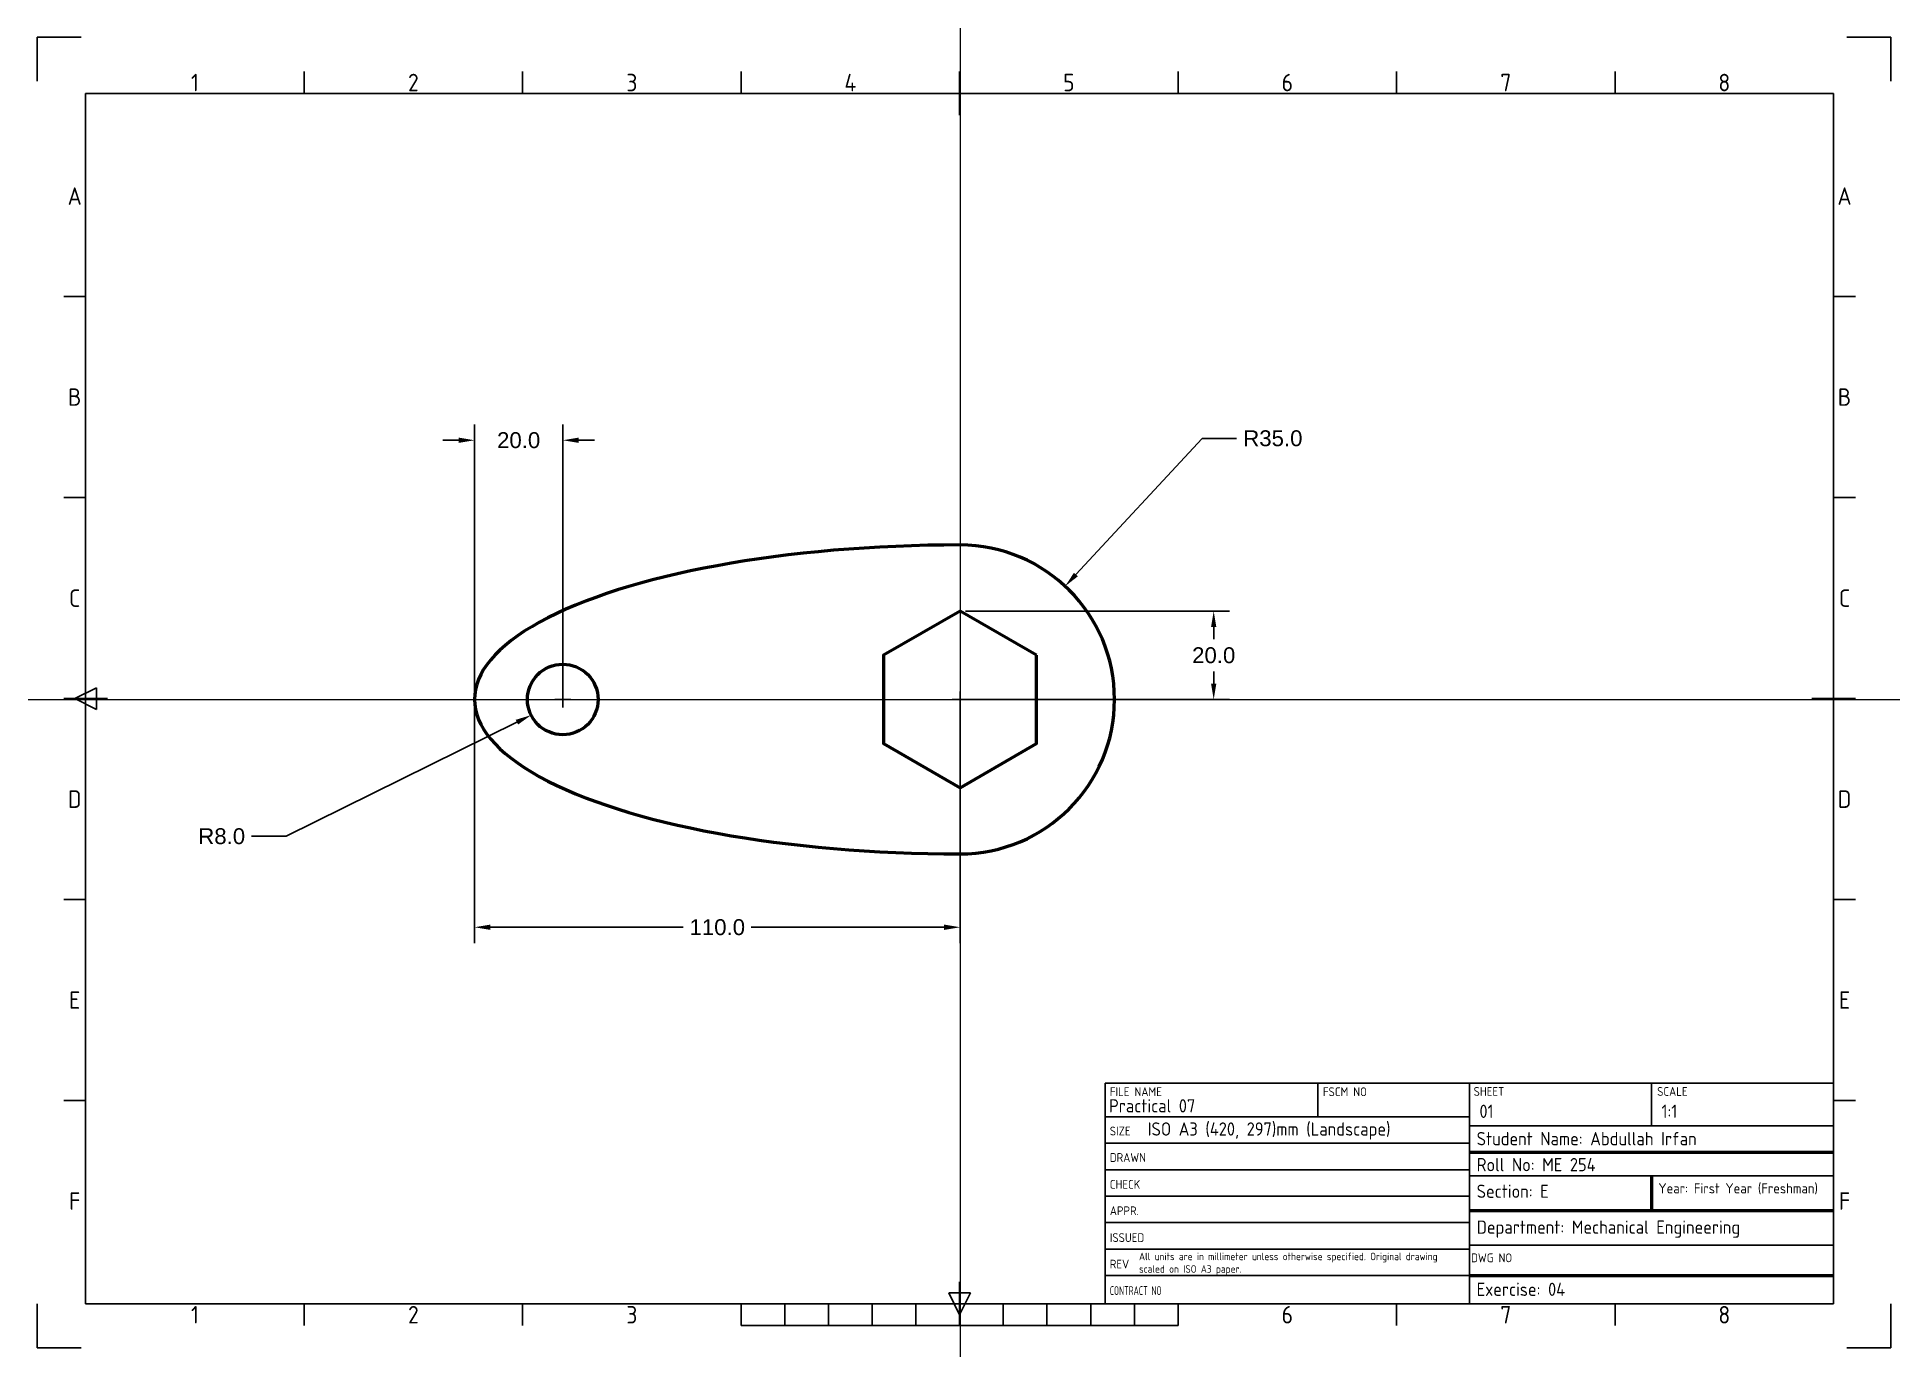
# Paper-space layout 'ISO A3 Title Block' of a CAD drawing. Header units: millimetres. Extents: x 6 to 426, y 11 to 308.
import ezdxf
from ezdxf.enums import TextEntityAlignment as Align

# ---------------------------------------------------------------- set-up
doc = ezdxf.new("R2010")
doc.units = ezdxf.units.MM
doc.header["$PDMODE"] = 2
doc.header["$PDSIZE"] = -3
doc.layers.add('CL', color=1, linetype='Continuous', lineweight=15)
doc.layers.add('VL', color=7, linetype='Continuous', lineweight=50)
doc.layers.add('Title Block', color=7, linetype='Continuous')
doc.styles.add('ACISOTS', font='isocp.shx', dxfattribs={"height": 1})
doc.styles.add('ISO Proportional', font='isocp.shx')
doc.styles.get("Standard").update_dxf_attribs({"font": 'arial.ttf'})
doc.dimstyles.get("Standard").update_dxf_attribs({"dimscale": 20, "dimtxt": 0.18, "dimasz": 0.18, "dimexe": 0.18, "dimexo": 0.0625, "dimgap": 0.09, "dimtad": 0, "dimtih": 1, "dimtoh": 1, "dimdec": 1, "dimzin": 0, "dimdsep": 46, "dimtxsty": 'Standard', "dimcen": 0.09, "dimadec": 0, "dimazin": 0, "dimtfac": 1, "dimtdec": 1, "dimtofl": 0, "dimtmove": 0, "dimatfit": 3, "dimfxl": 1, "dimtolj": 1, "dimtzin": 0, "dimarcsym": 0})

# ---------------------------------------------------------------- blocks, each defined once
blk = doc.blocks.new('Title Block')
at = {"layer": 'Title Block'}
for p, q in [((0, 297), (0, 287)), ((10, 297), (0, 297)), ((420, 297), (410, 297)), ((420, 287), (420, 297)), ((60.5, 284.23), (60.5, 289.18)), ((110, 284.23), (110, 289.18)), ((159.5, 284.23), (159.5, 289.18)), ((209, 279.28), (209, 289.18)), ((258.5, 284.23), (258.5, 289.18)), ((308, 284.23), (308, 289.18)), ((357.5, 284.23), (357.5, 289.18)), ((407, 284.23), (11, 284.23)), ((11, 284.23), (11, 10)), ((407, 10), (407, 284.23)), ((11, 238.19), (6.05, 238.19)), ((411.95, 238.19), (407, 238.19)), ((11, 192.66), (6.05, 192.66)), ((411.95, 192.66), (407, 192.66)), ((6.05, 147.12), (15.95, 147.12)), ((8.52, 147.12), (13.47, 149.59)), ((13.47, 144.64), (8.52, 147.12)), ((13.47, 149.59), (13.47, 144.64)), ((402.05, 147.12), (411.95, 147.12)), ((11, 101.58), (6.05, 101.58)), ((411.95, 101.58), (407, 101.58)), ((407, 60), (242, 60)), ((242, 10), (242, 60)), ((290.14, 60), (290.14, 52.38)), ((324.5, 10), (324.5, 60)), ((365.75, 50.35), (365.75, 60)), ((407, 10), (407, 60)), ((11, 56.03), (6.05, 56.03)), ((411.95, 56.03), (407, 56.03)), ((242, 52.38), (324.5, 52.38)), ((242, 46.38), (324.5, 46.38)), ((407, 50.35), (324.5, 50.35)), ((242, 40.38), (324.5, 40.38)), ((324.5, 39.01), (407, 39.01)), ((242, 34.38), (324.5, 34.38)), ((242, 28.38), (324.5, 28.38)), ((242, 22.38), (324.5, 22.38)), ((324.5, 23.29), (407, 23.29)), ((209, 10), (209, 14.95)), ((242, 16.38), (324.5, 16.38)), ((0, 0), (0, 10)), ((11, 10), (407, 10)), ((60.5, 5.05), (60.5, 10)), ((110, 5.05), (110, 10)), ((159.5, 5.05), (159.5, 10)), ((169.4, 5.05), (169.4, 10)), ((179.3, 5.05), (179.3, 10)), ((189.2, 5.05), (189.2, 10)), ((199.1, 5.05), (199.1, 10)), ((206.53, 12.47), (211.47, 12.47)), ((209, 7.52), (206.53, 12.47)), ((211.47, 12.47), (209, 7.52)), ((209, 10), (209, 5.05)), ((218.9, 5.05), (218.9, 10)), ((228.8, 5.05), (228.8, 10)), ((238.7, 5.05), (238.7, 10)), ((407, 10), (242, 10)), ((248.6, 5.05), (248.6, 10)), ((258.5, 5.05), (258.5, 10)), ((308, 5.05), (308, 10)), ((357.5, 5.05), (357.5, 10)), ((420, 0), (420, 10)), ((159.5, 5.05), (258.5, 5.05)), ((0, 0), (10, 0)), ((420, 0), (410, 0))]:
    blk.add_line(p, q, dxfattribs=at)
at = {"layer": 'Title Block', "style": 'ISO Proportional'}
for s, p in [('1', (35.75, 286.7)), ('2', (85.25, 286.7)), ('3', (134.75, 286.7)), ('4', (184.25, 286.7)), ('5', (233.75, 286.7)), ('6', (283.25, 286.7)), ('7', (332.75, 286.7)), ('8', (382.25, 286.7)), ('A', (8.52, 260.96)), ('A', (409.48, 260.96)), ('B', (8.52, 215.43)), ('B', (409.48, 215.43)), ('C', (8.52, 169.88)), ('C', (409.48, 169.88)), ('D', (8.52, 124.34)), ('D', (409.48, 124.34)), ('E', (8.52, 78.8)), ('E', (409.48, 78.8)), ('F', (8.52, 33.27)), ('F', (409.48, 33.27)), ('1', (35.75, 7.52)), ('2', (85.25, 7.52)), ('3', (134.75, 7.52)), ('6', (283.25, 7.52)), ('7', (332.75, 7.52)), ('8', (382.25, 7.52))]:
    blk.add_text(s, height=3.96, dxfattribs=at).set_placement(p, align=Align.MIDDLE)
at = {"layer": 'Title Block', "lineweight": 25, "style": 'ACISOTS'}
for s, p in [('FILE NAME', (243.03, 57.04)), ('FSCM NO', (291.3, 57.04)), ('SHEET', (325.45, 57.11)), ('SCALE', (367.03, 57.11)), ('SIZE', (243.03, 48.14)), ('DRAWN', (243.03, 42.14)), ('CHECK', (243.03, 36.05)), ('APPR.', (243.03, 30.08)), ('ISSUED', (243.03, 23.99)), ('REV', (243.03, 17.99))]:
    blk.add_text(s, height=2, dxfattribs=at).set_placement(p)
at = {"layer": 'Title Block', "lineweight": 25, "style": 'ACISOTS', "width": 0.683519}
blk.add_text('CONTRACT NO', height=2, dxfattribs=at).set_placement((243.03, 11.99))
at = {"layer": 'Title Block', "insert": (324.88, 21.41), "char_height": 2, "width": 8.8, "attachment_point": 1, "style": 'ACISOTS'}
blk.add_mtext('DWG NO', dxfattribs=at)
at = {"layer": 'Title Block', "lineweight": 35, "style": 'ACISOTS'}
for tag, p, height in [('FILE_NAME', (254.41, 53.9), 3), ('FSCM_NO', (293.68, 53.04), 3), ('SHEET', (326.77, 52.11), 3), ('SCALE', (368.02, 52.11), 3), ('SIZE', (254.7, 48.23), 3), ('DESIGN_ACTIVITY', (328.79, 43.14), 3.5), ('CHECK_DATE', (254.41, 41.9), 3), ('CHECK_DATE', (254.7, 36.14), 3), ('CHECKED_BY', (277.96, 36.14), 3), ('SHEETNAME', (326.77, 30.48), 6), ('APPROVAL_DATE', (254.7, 30.17), 3), ('APPROVED_BY', (277.96, 30.17), 3), ('ISSUE_DATE', (254.7, 24.08), 3), ('ISSUED_BY', (277.96, 24.08), 3), ('DRAWING_SUBTITLE', (328.79, 25.44), 3), ('REVISION', (254.7, 18.08), 3), ('SHEETNUMBER-NAME', (326.77, 11.76), 6), ('CONTRACT_NO', (254.7, 12.08), 3.5)]:
    blk.add_attdef(tag, p, '', height=height, dxfattribs=at)
blk = doc.blocks.new('*D14')
at = {"layer": 'Defpoints', "color": 0, "transparency": 16777216}
for p in [(238.73, 183.48), (214.93, 157.82)]:
    blk.add_point(p, dxfattribs=at)
at = {"layer": 'VL', "color": 0, "lineweight": -2, "transparency": 16777216}
for p, q in [((269.81, 216.98), (241.18, 186.12)), ((277.6, 216.98), (269.81, 216.98)), ((214.93, 156.02), (214.93, 159.62)), ((213.13, 157.82), (216.73, 157.82))]:
    blk.add_line(p, q, dxfattribs=at)
at = {"layer": 'VL', "color": 0, "transparency": 16777216}
blk.add_solid([(240.74, 186.53), (241.62, 185.71), (238.73, 183.48)], dxfattribs=at)
at = {"layer": 'VL', "color": 0, "transparency": 16777216, "insert": (285.8, 216.98), "char_height": 3.6, "attachment_point": 5}
blk.add_mtext('\\A1;R35.0', dxfattribs=at)
blk = doc.blocks.new('*D15')
at = {"layer": 'Defpoints', "color": 0, "transparency": 16777216}
for p in [(124.93, 216.55), (104.93, 157.82), (124.93, 157.82)]:
    blk.add_point(p, dxfattribs=at)
at = {"layer": 'VL', "color": 0, "lineweight": -2, "transparency": 16777216}
for p, q in [((104.93, 159.07), (104.93, 220.15)), ((124.93, 159.07), (124.93, 220.15)), ((101.33, 216.55), (97.73, 216.55)), ((128.53, 216.55), (132.13, 216.55))]:
    blk.add_line(p, q, dxfattribs=at)
at = {"layer": 'VL', "color": 0, "transparency": 16777216}
for points in [[(101.33, 217.15), (101.33, 215.95), (104.93, 216.55)], [(128.53, 217.15), (128.53, 215.95), (124.93, 216.55)]]:
    blk.add_solid(points, dxfattribs=at)
at = {"layer": 'VL', "color": 0, "transparency": 16777216, "insert": (114.93, 216.55), "char_height": 3.6, "attachment_point": 5}
blk.add_mtext('\\A1;20.0', dxfattribs=at)
blk = doc.blocks.new('*D16')
at = {"layer": 'Defpoints', "color": 0, "transparency": 16777216}
for p in [(104.93, 157.82), (214.93, 157.82), (214.93, 106.21)]:
    blk.add_point(p, dxfattribs=at)
at = {"layer": 'VL', "color": 0, "lineweight": -2, "transparency": 16777216}
for p, q in [((104.93, 156.57), (104.93, 102.61)), ((214.93, 156.57), (214.93, 102.61)), ((108.53, 106.21), (152.23, 106.21)), ((211.33, 106.21), (167.63, 106.21))]:
    blk.add_line(p, q, dxfattribs=at)
at = {"layer": 'VL', "color": 0, "transparency": 16777216}
for points in [[(108.53, 106.81), (108.53, 105.61), (104.93, 106.21)], [(211.33, 106.81), (211.33, 105.61), (214.93, 106.21)]]:
    blk.add_solid(points, dxfattribs=at)
at = {"layer": 'VL', "color": 0, "transparency": 16777216, "insert": (159.93, 106.21), "char_height": 3.6, "attachment_point": 5}
blk.add_mtext('\\A1;110.0', dxfattribs=at)
blk = doc.blocks.new('*D17')
at = {"layer": 'Defpoints', "color": 0, "transparency": 16777216}
for p in [(214.93, 177.82), (214.93, 157.82), (272.4, 157.82)]:
    blk.add_point(p, dxfattribs=at)
at = {"layer": 'VL', "color": 0, "lineweight": -2, "transparency": 16777216}
for p, q in [((216.18, 177.82), (276, 177.82)), ((272.4, 174.22), (272.4, 171.45)), ((272.4, 161.42), (272.4, 164.18)), ((216.18, 157.82), (276, 157.82))]:
    blk.add_line(p, q, dxfattribs=at)
at = {"layer": 'VL', "color": 0, "transparency": 16777216}
for points in [[(271.8, 174.22), (273, 174.22), (272.4, 177.82)], [(271.8, 161.42), (273, 161.42), (272.4, 157.82)]]:
    blk.add_solid(points, dxfattribs=at)
at = {"layer": 'VL', "color": 0, "transparency": 16777216, "insert": (272.4, 167.82), "char_height": 3.6, "attachment_point": 5}
blk.add_mtext('\\A1;20.0', dxfattribs=at)
blk = doc.blocks.new('*D18')
at = {"layer": 'Defpoints', "color": 0, "transparency": 16777216}
for p in [(124.93, 157.82), (117.76, 154.27)]:
    blk.add_point(p, dxfattribs=at)
at = {"layer": 'VL', "color": 0, "lineweight": -2, "transparency": 16777216}
for p, q in [((124.93, 156.02), (124.93, 159.62)), ((123.13, 157.82), (126.73, 157.82)), ((62.24, 126.82), (114.53, 152.68)), ((54.44, 126.82), (62.24, 126.82))]:
    blk.add_line(p, q, dxfattribs=at)
at = {"layer": 'VL', "color": 0, "transparency": 16777216}
blk.add_solid([(114.27, 153.21), (114.8, 152.14), (117.76, 154.27)], dxfattribs=at)
at = {"layer": 'VL', "color": 0, "transparency": 16777216, "insert": (47.65, 126.82), "char_height": 3.6, "attachment_point": 5}
blk.add_mtext('\\A1;R8.0', dxfattribs=at)

psp = doc.layouts.new('ISO A3 Title Block')

# ---------------------------------------------------------------- linework, layer by layer
at = {"layer": 'CL'}
for direction in [(0, -1), (1, 0)]:
    psp.add_xline((214.93, 157.82), direction, dxfattribs=at)
at = {"layer": 'VL'}
for p, q in [((330.33, 55.22), (412.83, 55.22)), ((371.58, 49.91), (371.58, 42.03)), ((330.33, 42.03), (412.83, 42.03)), ((330.33, 27.28), (412.83, 27.28))]:
    psp.add_line(p, q, dxfattribs=at)
psp.add_lwpolyline([(232.25, 167.82), (214.93, 177.82), (197.61, 167.82), (197.61, 147.82), (214.93, 137.82), (232.25, 147.82)], close=True, dxfattribs=at)
psp.add_circle((124.93, 157.82), 8, dxfattribs=at)
psp.add_arc((214.93, 157.82), 35, 270, 90, dxfattribs=at)
psp.add_ellipse((214.93, 157.82), major_axis=(-110, 0), ratio=0.318182, start_param=4.712389, end_param=7.853982, dxfattribs=at)

# ---------------------------------------------------------------- block references
ref = psp.add_blockref('Title Block', (5.83, 10.9))
ref.add_attrib('SCALE', '1:1', (373.85, 63.01), dxfattribs={"layer": 'Title Block', "lineweight": 35, "height": 3, "style": 'ACISOTS'})
ref.add_attrib('SHEET', '01', (332.6, 63.01), dxfattribs={"layer": 'Title Block', "lineweight": 35, "height": 3, "style": 'ACISOTS'})
ref.add_attrib('FILE_NAME', 'Practical 07 ', (248.67, 64.25), dxfattribs={"layer": 'Title Block', "lineweight": 35, "height": 3, "style": 'ACISOTS'})

# ---------------------------------------------------------------- texts
at = {"layer": 'VL', "attachment_point": 1, "style": 'ACISOTS'}
for s, width, insert, char_height in [('ISO A3 (420, 297)mm (Landscape)', 57.6995, (257.44, 62), 3), ('Student Name: Abdullah Irfan  ', 57.6995, (331.97, 59.81), 3), ('Roll No: ME 254', 57.6995, (331.97, 53.92), 3), ('Section: E', 57.6995, (331.97, 47.9), 3), ('Year: First Year (Freshman)', 57.6995, (373.15, 48.21), 2.3), ('Department: Mechanical Engineering', 69.2761, (331.97, 39.76), 3), ('All units are in millimeter unless otherwise specified. Original drawing scaled on\\~ISO\\~A3\\~paper.', 70.5122, (255.48, 32.47), 1.7), ('Exercise: 04', 57.6995, (331.97, 25.68), 3)]:
    psp.add_mtext_dynamic_manual_height_columns(s, width=width, gutter_width=12.5, heights=[0], dxfattribs=dict(at, insert=insert, char_height=char_height))

# ---------------------------------------------------------------- dimensions: what is measured, and where the dimension line sits
at = {"layer": 'VL'}
for base, p2, picture, middle in [((124.93, 216.55), (124.93, 157.82), '*D15', (114.93, 216.55)), ((214.93, 106.21), (214.93, 157.82), '*D16', (159.93, 106.21))]:
    dim = psp.add_linear_dim(base=base, p1=(104.93, 157.82), p2=p2, dimstyle='Standard', dxfattribs=at)
    dim.commit()
    dim.dimension.update_dxf_attribs({"geometry": picture, "text_midpoint": middle})
for center, mpoint, picture, middle in [((214.93, 157.82), (238.73, 183.48), '*D14', (285.8, 216.98)), ((124.93, 157.82), (117.76, 154.27), '*D18', (47.65, 126.82))]:
    dim = psp.add_radius_dim(center=center, mpoint=mpoint, dimstyle='Standard', dxfattribs=at)
    dim.commit()
    dim.dimension.update_dxf_attribs({"geometry": picture, "text_midpoint": middle, "dimtype": 164})
dim = psp.add_linear_dim(base=(272.4, 157.82), p1=(214.93, 177.82), p2=(214.93, 157.82), angle=90, dimstyle='Standard', dxfattribs=at)
dim.commit()
dim.dimension.update_dxf_attribs({"geometry": '*D17', "text_midpoint": (272.4, 167.82)})

doc.saveas('drawing.dxf')
